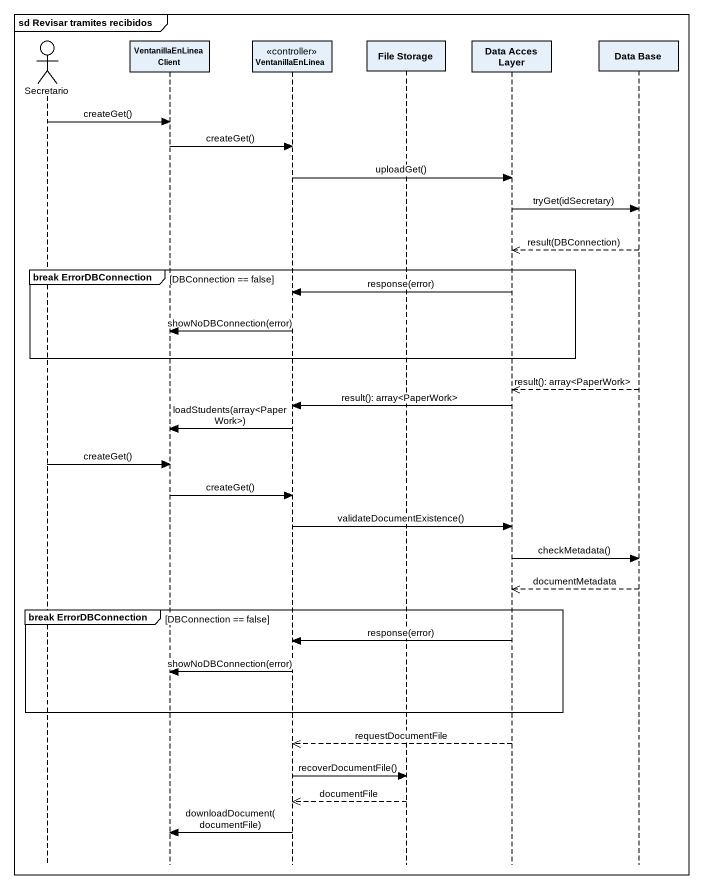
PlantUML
@startuml
mainframe sd Revisar tramites recibidos
hide footbox
actor Secretario
participant "VentanillaEnLinea Client" as VentanillaEnLinea_Client
participant VentanillaEnLinea <<controller>>
participant "File Storage" as File_Storage
participant "Data Acces Layer" as Data_Acces_Layer
participant "Data Base" as Data_Base

Secretario -> VentanillaEnLinea_Client : createGet()
VentanillaEnLinea_Client -> VentanillaEnLinea : createGet()
VentanillaEnLinea -> Data_Acces_Layer : uploadGet()
Data_Acces_Layer -> Data_Base : tryGet(idSecretary)
Data_Base -->> Data_Acces_Layer : result(DBConnection)
group break ErrorDBConnection [DBConnection == false]
  Data_Acces_Layer -> VentanillaEnLinea : response(error)
  VentanillaEnLinea -> VentanillaEnLinea_Client : showNoDBConnection(error)
end
Data_Base -->> Data_Acces_Layer : result(): array<PaperWork>
Data_Acces_Layer -> VentanillaEnLinea : result(): array<PaperWork>
VentanillaEnLinea -> VentanillaEnLinea_Client : loadStudents(array<PaperWork>)
Secretario -> VentanillaEnLinea_Client : createGet()
VentanillaEnLinea_Client -> VentanillaEnLinea : createGet()
VentanillaEnLinea -> Data_Acces_Layer : validateDocumentExistence()
Data_Acces_Layer -> Data_Base : checkMetadata()
Data_Base -->> Data_Acces_Layer : documentMetadata
group break ErrorDBConnection [DBConnection == false]
  Data_Acces_Layer -> VentanillaEnLinea : response(error)
  VentanillaEnLinea -> VentanillaEnLinea_Client : showNoDBConnection(error)
end
Data_Acces_Layer -->> VentanillaEnLinea : requestDocumentFile
VentanillaEnLinea -> File_Storage : recoverDocumentFile()
File_Storage -->> VentanillaEnLinea : documentFile
VentanillaEnLinea -> VentanillaEnLinea_Client : downloadDocument(documentFile)
@enduml
